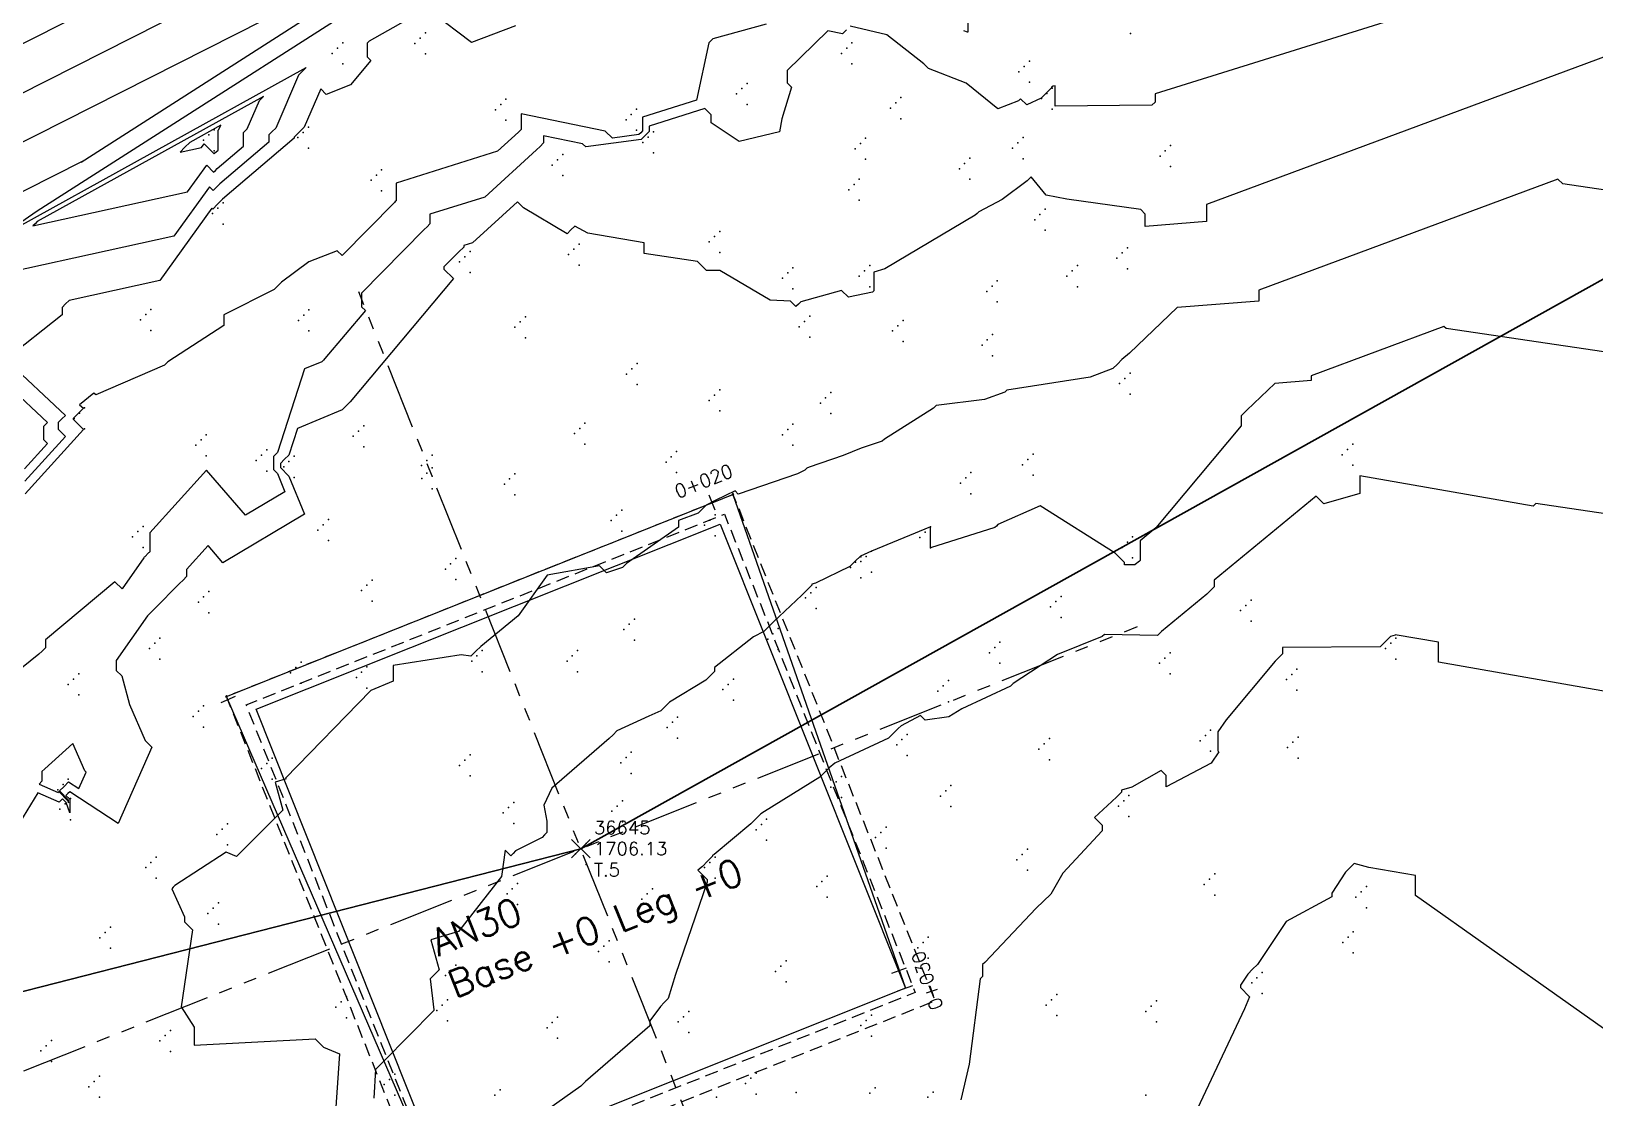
# Model space of a CAD drawing. Header units: metres. Extents: x 419582 to 423558, y 4805372 to 4807539.
# Drawn here: x 420619.65 to 420649.33, y 4805766.24 to 4805786.49 of the extents above; entities that cross this region are included whole.
import ezdxf

# ---------------------------------------------------------------- set-up
doc = ezdxf.new("R2010")
doc.units = ezdxf.units.M
doc.linetypes.add('HIDDEN', pattern=[0.375, 0.25, -0.125])
doc.linetypes.add('PHANTOM', pattern=[2.5, 1.25, -0.25, 0.25, -0.25, 0.25, -0.25])
for name, color, linetype in [('_pieds', 253, 'HIDDEN'), ('C-ROAD-CNTR-N', 92, 'Continuous'), ('C-ROAD-STAN', 11, 'Continuous'), ('C-ROAD-STAN-MAJR', 11, 'Continuous'), ('C-ROAD-STAN-MINR', 11, 'Continuous'), ('C-TINN', 4, 'Continuous'), ('C-TOPO-MAJR', 9, 'Continuous'), ('C-TOPO-MINR', 8, 'Continuous'), ('LS', 7, 'Continuous'), ('V-NODE', 1, 'Continuous'), ('V-NODE-TEXT', 11, 'Continuous')]:
    doc.layers.add(name, color=color, linetype=linetype)
doc.styles.get("Standard").update_dxf_attribs({"font": 'simplex.shx'})

# ---------------------------------------------------------------- blocks, each defined once
blk = doc.blocks.new('AN30 +0 +0')
at = {"linetype": 'PHANTOM', "flags": 128}
for points in [[(0, -11.38231219537556), (0, 11.38231219444424)], [(-11.38231219508452, 0), (11.38231219508452, 0)]]:
    blk.add_lwpolyline(points, dxfattribs=at)
at = {"flags": 128}
blk.add_lwpolyline([(-4.74419642862631, -4.744196427986026), (-4.74419642862631, 4.744196428917348), (4.744196428568102, 4.744196428917348), (4.744196428568102, -4.744196427986026)], close=True, dxfattribs=at)
at = {"layer": 'LS', "insert": (-3.273187459330074, -0.3826382020488381), "char_height": 0.5157699281218149, "width": 9.13591657892082, "attachment_point": 1}
blk.add_mtext('AN30\\PBase +0 Leg +0', dxfattribs=at)
blk = doc.blocks.new('*U67')
at = {"color": 0, "linetype": 'ByBlock', "lineweight": -2, "transparency": 16777216}
for p, q in [((-0.7071067811865476, -0.7071067811865476), (0.7071067811865476, 0.7071067811865476)), ((-0.7071067811865476, 0.7071067811865476), (0.7071067811865476, -0.7071067811865476))]:
    blk.add_line(p, q, dxfattribs=at)
blk = doc.blocks.new('AeccTickTriangle')
at = {"color": 0, "linetype": 'ByBlock', "lineweight": -2}
blk.add_lwpolyline([(3.05311331771918e-16, 0.6666666666666667), (-0.5773502691896256, -0.333333333333333), (0.5773502691896257, -0.3333333333333335)], close=True, dxfattribs=at)
at = {"color": 0, "linetype": 'ByBlock', "lineweight": -2, "const_width": 0.0625}
blk.add_lwpolyline([(-0.03125, 0, 1), (0.03125, 0, 1)], format="xyb", close=True, dxfattribs=at)
blk = doc.blocks.new('AeccTickLine')
blk.add_line((0, -0.5), (0, 0.5))

msp = doc.modelspace()

# ---------------------------------------------------------------- linework, layer by layer
at = {"color": 31, "lineweight": 30, "true_color": 0xffbd7a, "elevation": 1718.013}
msp.add_lwpolyline([(423449.834, 4807399.592), (423130.593, 4807500.114), (421950.92, 4806612.998), (421795.045, 4806430.988), (421305.015, 4806147.038), (421305.015, 4806147.038), (420630.083, 4805770.97), (419765.157, 4805549.54), (419617.356, 4805580.088)], dxfattribs=at)
at = {"layer": '_pieds', "elevation": 1706.13, "flags": 128}
for points in [[(420627.1889878132, 4805764.243224112), (420623.3532241108, 4805773.861012185), (420632.9710121863, 4805777.696775888), (420636.8067758888, 4805768.078987814)], [(420627.3501951267, 4805764.618319545), (420623.7283195443, 4805773.699804872), (420632.8098048729, 4805777.321680455), (420636.4316804553, 4805768.240195127)]]:
    msp.add_lwpolyline(points, close=True, dxfattribs=at)
at = {"layer": 'C-ROAD-CNTR-N', "color": 92, "linetype": 'Continuous', "lineweight": -3, "flags": 128}
msp.add_lwpolyline([(420627.3501951267, 4805764.618319545), (420623.3532241108, 4805773.861012185), (420632.9710121863, 4805777.696775888), (420636.2441327386, 4805768.320798784)], dxfattribs=at)
at = {"layer": 'C-TINN', "color": 4, "linetype": 'Continuous', "lineweight": -3}
for p in [(420627.13, 4805786.46, 1701.27), (420640.52, 4805786.45, 1702.51), (420625.46, 4805786.17, 1700.86), (420625.56, 4805786.27, 1700.86), (420626.93, 4805786.26, 1701.27), (420627.03, 4805786.36, 1701.27), (420635.13, 4805786.17, 1703.53), (420635.23, 4805786.27, 1703.53), (420625.36, 4805786.07, 1700.86), (420625.56, 4805785.87, 1700.86), (420627.13, 4805786.06, 1701.27), (420635.03, 4805786.07, 1703.53), (420635.23, 4805785.87, 1703.53), (420638.5, 4805785.82, 1702.37), (420638.6, 4805785.92, 1702.37), (420633.24, 4805785.5, 1702.61), (420638.4, 4805785.72, 1702.37), (420638.6, 4805785.52, 1702.37), (420628.66, 4805785.2, 1701.32), (420633.04, 4805785.3, 1702.61), (420633.14, 4805785.4, 1702.61), (420636.16, 4805785.23, 1703.78), (420638.83, 4805785.21, 1703.02), (420638.93, 4805785.31, 1703.02), (420639.03, 4805785.41, 1703.02), (420628.46, 4805785, 1701.32), (420628.56, 4805785.1, 1701.32), (420631.04, 4805784.91, 1701.09), (420631.14, 4805785.01, 1701.09), (420633.24, 4805785.1, 1702.61), (420635.96, 4805785.03, 1703.78), (420636.06, 4805785.13, 1703.78), (420639.03, 4805785.01, 1703.02), (420623.12, 4805784.62, 1697.84), (420624.91, 4805784.67, 1701.15), (420628.66, 4805784.8, 1701.32), (420630.94, 4805784.81, 1701.09), (420631.14, 4805784.61, 1701.09), (420636.16, 4805784.83, 1703.78), (420622.92, 4805784.42, 1697.84), (420623.02, 4805784.52, 1697.84), (420624.71, 4805784.47, 1701.15), (420624.81, 4805784.57, 1701.15), (420631.26, 4805784.38, 1703.63), (420631.36, 4805784.48, 1703.63), (420631.46, 4805784.58, 1703.63), (420635.39, 4805784.36, 1703.82), (420635.49, 4805784.46, 1703.82), (420638.38, 4805784.37, 1703.91), (420638.48, 4805784.47, 1703.91), (420641.28, 4805784.32, 1703.31), (420623.12, 4805784.22, 1697.84), (420624.91, 4805784.27, 1701.15), (420629.64, 4805784.05, 1703.86), (420629.74, 4805784.15, 1703.86), (420631.46, 4805784.18, 1703.63), (420635.29, 4805784.26, 1703.82), (420635.49, 4805784.06, 1703.82), (420637.47, 4805784.08, 1703.84), (420638.28, 4805784.27, 1703.91), (420638.48, 4805784.07, 1703.91), (420641.08, 4805784.12, 1703.31), (420641.18, 4805784.22, 1703.31), (420626.2, 4805783.76, 1701.57), (420626.3, 4805783.86, 1701.57), (420629.54, 4805783.95, 1703.86), (420629.74, 4805783.75, 1703.86), (420637.27, 4805783.88, 1703.84), (420637.37, 4805783.98, 1703.84), (420641.28, 4805783.92, 1703.31), (420626.1, 4805783.66, 1701.57), (420626.3, 4805783.46, 1701.57), (420635.17, 4805783.48, 1703.83), (420635.27, 4805783.58, 1703.83), (420635.37, 4805783.68, 1703.83), (420637.47, 4805783.68, 1703.84), (420623.19, 4805783.13, 1701.24), (420623.29, 4805783.23, 1701.24), (420635.37, 4805783.28, 1703.83), (420638.9, 4805783.11, 1704.16), (420623.09, 4805783.03, 1701.24), (420623.29, 4805782.83, 1701.24), (420638.7, 4805782.91, 1704.16), (420638.8, 4805783.01, 1704.16), (420632.62, 4805782.59, 1703.95), (420632.72, 4805782.69, 1703.95), (420638.9, 4805782.71, 1704.16), (420627.98, 4805782.31, 1704.19), (420629.85, 4805782.25, 1704.05), (420629.95, 4805782.35, 1704.05), (420630.05, 4805782.45, 1704.05), (420632.52, 4805782.49, 1703.95), (420632.72, 4805782.29, 1703.95), (420640.36, 4805782.28, 1704.49), (420640.46, 4805782.38, 1704.49), (420627.78, 4805782.11, 1704.19), (420627.88, 4805782.21, 1704.19), (420630.05, 4805782.05, 1704.05), (420634.11, 4805782, 1703.92), (420635.47, 4805781.94, 1703.95), (420635.57, 4805782.04, 1703.95), (420639.41, 4805781.94, 1704.35), (420639.51, 4805782.04, 1704.35), (420640.26, 4805782.18, 1704.49), (420640.46, 4805781.98, 1704.49), (420627.98, 4805781.91, 1704.19), (420633.91, 4805781.8, 1703.92), (420634.01, 4805781.9, 1703.92), (420635.37, 4805781.84, 1703.95), (420635.57, 4805781.64, 1703.95), (420637.89, 4805781.65, 1704.34), (420637.99, 4805781.75, 1704.34), (420639.31, 4805781.84, 1704.35), (420639.51, 4805781.64, 1704.35), (420634.11, 4805781.6, 1703.92), (420637.79, 4805781.55, 1704.34), (420637.99, 4805781.35, 1704.34), (420621.82, 4805781.11, 1701.65), (420621.92, 4805781.21, 1701.65), (420624.82, 4805781.1, 1702.36), (420624.92, 4805781.2, 1702.36), (420629.03, 4805781.07, 1704.32), (420634.43, 4805781.08, 1704.09), (420621.72, 4805781.01, 1701.65), (420621.92, 4805780.81, 1701.65), (420624.72, 4805781, 1702.36), (420624.92, 4805780.8, 1702.36), (420628.83, 4805780.87, 1704.32), (420628.93, 4805780.97, 1704.32), (420634.23, 4805780.88, 1704.09), (420634.33, 4805780.98, 1704.09), (420636, 4805780.8, 1704.36), (420636.1, 4805780.9, 1704.36), (420636.2, 4805781, 1704.36), (420629.03, 4805780.67, 1704.32), (420634.43, 4805780.68, 1704.09), (420636.2, 4805780.6, 1704.36), (420637.7, 4805780.53, 1704.6), (420637.8, 4805780.63, 1704.6), (420637.9, 4805780.73, 1704.6), (420631.15, 4805780.18, 1704.26), (420637.9, 4805780.33, 1704.6), (420630.95, 4805779.98, 1704.26), (420631.05, 4805780.08, 1704.26), (420640.41, 4805779.9, 1705.12), (420640.51, 4805780, 1705.12), (420631.15, 4805779.78, 1704.26), (420632.62, 4805779.58, 1704.33), (420632.72, 4805779.68, 1704.33), (420634.83, 4805779.63, 1704.56), (420640.31, 4805779.8, 1705.12), (420640.51, 4805779.6, 1705.12), (420620.66, 4805779.34, 1702.07), (420632.52, 4805779.48, 1704.33), (420632.72, 4805779.28, 1704.33), (420634.63, 4805779.43, 1704.56), (420634.73, 4805779.53, 1704.56), (420620.46, 4805779.14, 1702.07), (420620.56, 4805779.24, 1702.07), (420625.96, 4805779, 1704.55), (420630.16, 4805779.05, 1704.34), (420634.11, 4805779.03, 1704.74), (420634.83, 4805779.23, 1704.56), (420620.66, 4805778.94, 1702.07), (420622.87, 4805778.73, 1702.81), (420622.97, 4805778.83, 1702.81), (420625.76, 4805778.8, 1704.55), (420625.86, 4805778.9, 1704.55), (420629.96, 4805778.85, 1704.34), (420630.06, 4805778.95, 1704.34), (420633.91, 4805778.83, 1704.74), (420634.01, 4805778.93, 1704.74), (420622.77, 4805778.63, 1702.81), (420622.97, 4805778.43, 1702.81), (420624.02, 4805778.44, 1702.07), (420624.12, 4805778.54, 1702.07), (420624.64, 4805778.42, 1704.47), (420625.96, 4805778.6, 1704.55), (420627.259, 4805778.443, 1704.653), (420630.16, 4805778.65, 1704.34), (420631.8, 4805778.41, 1704.63), (420631.9, 4805778.51, 1704.63), (420634.11, 4805778.63, 1704.74), (420638.57, 4805778.36, 1705.74), (420638.67, 4805778.46, 1705.74), (420644.54, 4805778.45, 1706.8), (420644.64, 4805778.55, 1706.8), (420644.74, 4805778.65, 1706.8), (420623.92, 4805778.34, 1702.07), (420624.12, 4805778.14, 1702.07), (420624.44, 4805778.22, 1704.47), (420624.54, 4805778.32, 1704.47), (420627.059, 4805778.243, 1704.653), (420627.159, 4805778.343, 1704.653), (420627.16, 4805778.1, 1704.55), (420627.26, 4805778.2, 1704.55), (420628.83, 4805778.09, 1704.52), (420631.7, 4805778.31, 1704.63), (420631.9, 4805778.11, 1704.63), (420637.49, 4805778.11, 1705.67), (420638.47, 4805778.26, 1705.74), (420644.74, 4805778.25, 1706.8), (420624.64, 4805778.02, 1704.47), (420627.06, 4805778, 1704.55), (420627.259, 4805778.043, 1704.653), (420627.26, 4805777.8, 1704.55), (420628.63, 4805777.89, 1704.52), (420628.73, 4805777.99, 1704.52), (420637.29, 4805777.91, 1705.67), (420637.39, 4805778.01, 1705.67), (420638.67, 4805778.06, 1705.74), (420628.83, 4805777.69, 1704.52), (420637.49, 4805777.71, 1705.67), (420625.29, 4805777.22, 1704.7), (420630.66, 4805777.2, 1704.76), (420630.76, 4805777.3, 1704.76), (420630.86, 4805777.4, 1704.76), (420632.53, 4805777.21, 1705.11), (420632.63, 4805777.31, 1705.11), (420621.57, 4805776.89, 1702.82), (420621.67, 4805776.99, 1702.82), (420621.77, 4805777.09, 1702.82), (420625.09, 4805777.02, 1704.7), (420625.19, 4805777.12, 1704.7), (420630.86, 4805777, 1704.76), (420632.43, 4805777.11, 1705.11), (420632.63, 4805776.91, 1705.11), (420636.52, 4805776.88, 1706), (420636.62, 4805776.98, 1706), (420636.72, 4805777.08, 1706), (420640.56, 4805776.89, 1705.9), (420621.77, 4805776.69, 1702.82), (420625.29, 4805776.82, 1704.7), (420635.6, 4805776.62, 1706), (420636.72, 4805776.68, 1706), (420640.36, 4805776.69, 1705.9), (420640.46, 4805776.79, 1705.9), (420627.51, 4805776.28, 1704.53), (420627.61, 4805776.38, 1704.53), (420627.71, 4805776.48, 1704.53), (420635.2, 4805776.31, 1706.01), (420635.3, 4805776.41, 1706.01), (420635.4, 4805776.51, 1706.01), (420635.4, 4805776.42, 1706), (420635.5, 4805776.52, 1706), (420640.56, 4805776.49, 1705.9), (420626.12, 4805776.07, 1704.75), (420627.71, 4805776.08, 1704.53), (420635.4, 4805776.11, 1706.01), (420635.6, 4805776.22, 1706), (420622.92, 4805775.75, 1704.61), (420623.02, 4805775.85, 1704.61), (420625.92, 4805775.87, 1704.75), (420626.02, 4805775.97, 1704.75), (420634.35, 4805775.73, 1706.04), (420634.45, 4805775.83, 1706.04), (420634.55, 4805775.93, 1706.04), (420639.2, 4805775.76, 1706.77), (420642.81, 4805775.69, 1707.5), (420622.82, 4805775.65, 1704.61), (420623.02, 4805775.45, 1704.61), (420626.12, 4805775.67, 1704.75), (420634.55, 4805775.53, 1706.04), (420639, 4805775.56, 1706.77), (420639.1, 4805775.66, 1706.77), (420642.61, 4805775.49, 1707.5), (420642.71, 4805775.59, 1707.5), (420630.9, 4805775.13, 1705.41), (420631, 4805775.23, 1705.41), (420631.1, 4805775.33, 1705.41), (420633.83, 4805775.15, 1706.07), (420639.2, 4805775.36, 1706.77), (420642.81, 4805775.29, 1707.5), (420621.99, 4805774.87, 1704.56), (420622.09, 4805774.97, 1704.56), (420631.1, 4805774.93, 1705.41), (420633.63, 4805774.95, 1706.07), (420633.73, 4805775.05, 1706.07), (420638.04, 4805774.89, 1706.81), (420645.46, 4805774.87, 1708.02), (420645.56, 4805774.97, 1708.02), (420621.89, 4805774.77, 1704.56), (420622.09, 4805774.57, 1704.56), (420624.77, 4805774.51, 1704.96), (420628.01, 4805774.53, 1705.03), (420628.11, 4805774.63, 1705.03), (420628.21, 4805774.73, 1705.03), (420629.82, 4805774.53, 1705.45), (420629.92, 4805774.63, 1705.45), (420630.02, 4805774.73, 1705.45), (420633.83, 4805774.75, 1706.07), (420637.84, 4805774.69, 1706.81), (420637.94, 4805774.79, 1706.81), (420641.17, 4805774.59, 1707.32), (420641.27, 4805774.69, 1707.32), (420645.36, 4805774.77, 1708.02), (420645.56, 4805774.57, 1708.02), (420620.55, 4805774.29, 1703.37), (420624.57, 4805774.31, 1704.96), (420624.67, 4805774.41, 1704.96), (420625.82, 4805774.22, 1704.99), (420625.92, 4805774.32, 1704.99), (420626.02, 4805774.42, 1704.99), (420628.21, 4805774.33, 1705.03), (420630.02, 4805774.33, 1705.45), (420638.04, 4805774.49, 1706.81), (420641.07, 4805774.49, 1707.32), (420641.27, 4805774.29, 1707.32), (420643.58, 4805774.28, 1708.23), (420643.68, 4805774.38, 1708.23), (420620.35, 4805774.09, 1703.37), (420620.45, 4805774.19, 1703.37), (420624.77, 4805774.11, 1704.96), (420626.02, 4805774.02, 1704.99), (420632.78, 4805773.99, 1706.14), (420632.88, 4805774.09, 1706.14), (420632.98, 4805774.19, 1706.14), (420636.86, 4805773.96, 1706.91), (420636.96, 4805774.06, 1706.91), (420637.06, 4805774.16, 1706.91), (420643.48, 4805774.18, 1708.23), (420643.68, 4805773.98, 1708.23), (420620.55, 4805773.89, 1703.37), (420622.92, 4805773.68, 1704.79), (420632.98, 4805773.79, 1706.14), (420637.06, 4805773.76, 1706.91), (420622.72, 4805773.48, 1704.79), (420622.82, 4805773.58, 1704.79), (420631.82, 4805773.37, 1706.14), (420631.92, 4805773.47, 1706.14), (420622.92, 4805773.28, 1704.79), (420631.72, 4805773.27, 1706.14), (420631.92, 4805773.07, 1706.14), (420636.18, 4805773.04, 1707.07), (420636.28, 4805773.14, 1707.07), (420638.98, 4805773.06, 1707.52), (420641.84, 4805773.02, 1707.94), (420641.94, 4805773.12, 1707.94), (420642.04, 4805773.22, 1707.94), (420643.7, 4805773.09, 1708.59), (420627.98, 4805772.75, 1705.26), (420631.04, 4805772.8, 1706.2), (420636.08, 4805772.94, 1707.07), (420636.28, 4805772.74, 1707.07), (420638.78, 4805772.86, 1707.52), (420638.88, 4805772.96, 1707.52), (420642.04, 4805772.82, 1707.94), (420643.5, 4805772.89, 1708.59), (420643.6, 4805772.99, 1708.59), (420624.02, 4805772.49, 1704.98), (420624.12, 4805772.59, 1704.98), (420624.22, 4805772.69, 1704.98), (420627.78, 4805772.55, 1705.26), (420627.88, 4805772.65, 1705.26), (420630.84, 4805772.6, 1706.2), (420630.94, 4805772.7, 1706.2), (420638.98, 4805772.66, 1707.52), (420643.7, 4805772.69, 1708.59), (420620.25, 4805772.19, 1702.73), (420620.35, 4805772.29, 1702.73), (420624.22, 4805772.29, 1704.98), (420627.98, 4805772.35, 1705.26), (420631.04, 4805772.4, 1706.2), (420634.83, 4805772.14, 1707.11), (420634.93, 4805772.24, 1707.11), (420635.03, 4805772.34, 1707.11), (420637.11, 4805772.17, 1707.41), (420620.15, 4805772.09, 1702.73), (420620.35, 4805771.89, 1702.73), (420620.39, 4805771.92, 1704.69), (420628.81, 4805771.85, 1705.89), (420630.87, 4805771.88, 1706.25), (420635.03, 4805771.94, 1707.11), (420636.91, 4805771.97, 1707.41), (420637.01, 4805772.07, 1707.41), (420640.39, 4805771.88, 1708.05), (420640.49, 4805771.98, 1708.05), (420620.19, 4805771.72, 1704.69), (420620.29, 4805771.82, 1704.69), (420628.61, 4805771.65, 1705.89), (420628.71, 4805771.75, 1705.89), (420630.67, 4805771.68, 1706.25), (420630.77, 4805771.78, 1706.25), (420633.61, 4805771.53, 1707.06), (420637.11, 4805771.77, 1707.41), (420640.29, 4805771.78, 1708.05), (420640.49, 4805771.58, 1708.05), (420620.39, 4805771.52, 1704.69), (420623.17, 4805771.24, 1704.99), (420623.27, 4805771.34, 1704.99), (420623.37, 4805771.44, 1704.99), (420628.81, 4805771.45, 1705.89), (420630.87, 4805771.48, 1706.25), (420633.41, 4805771.33, 1707.06), (420633.51, 4805771.43, 1707.06), (420635.78, 4805771.28, 1707.44), (420635.88, 4805771.38, 1707.44), (420623.37, 4805771.04, 1704.99), (420630.08, 4805770.97, 1706.13), (420630.18, 4805771.07, 1706.13), (420633.61, 4805771.13, 1707.06), (420635.68, 4805771.18, 1707.44), (420635.88, 4805770.98, 1707.44), (420638.56, 4805770.96, 1707.86), (420621.92, 4805770.71, 1704.97), (420622.02, 4805770.81, 1704.97), (420629.98, 4805770.87, 1706.13), (420630.18, 4805770.67, 1706.13), (420632.53, 4805770.71, 1707.02), (420632.63, 4805770.81, 1707.02), (420638.36, 4805770.76, 1707.86), (420638.46, 4805770.86, 1707.86), (420621.82, 4805770.61, 1704.97), (420622.02, 4805770.41, 1704.97), (420632.43, 4805770.61, 1707.02), (420632.63, 4805770.41, 1707.02), (420634.66, 4805770.35, 1707.56), (420634.76, 4805770.45, 1707.56), (420638.56, 4805770.56, 1707.86), (420642.02, 4805770.39, 1708.56), (420642.12, 4805770.49, 1708.56), (420628.68, 4805770.11, 1706.13), (420628.78, 4805770.21, 1706.13), (420628.88, 4805770.31, 1706.13), (420631.34, 4805770.11, 1706.86), (420631.44, 4805770.21, 1706.86), (420634.56, 4805770.25, 1707.56), (420634.76, 4805770.05, 1707.56), (420641.92, 4805770.29, 1708.56), (420642.12, 4805770.09, 1708.56), (420644.8, 4805770.05, 1709.09), (420644.9, 4805770.15, 1709.09), (420645, 4805770.25, 1709.09), (420623.1, 4805769.84, 1705.07), (420623.2, 4805769.94, 1705.07), (420628.88, 4805769.91, 1706.13), (420631.24, 4805770.01, 1706.86), (420631.44, 4805769.81, 1706.86), (420645, 4805769.85, 1709.09), (420621.15, 4805769.48, 1704.78), (420623, 4805769.74, 1705.07), (420623.2, 4805769.54, 1705.07), (420620.95, 4805769.28, 1704.78), (420621.05, 4805769.38, 1704.78), (420630.62, 4805769.22, 1706.77), (420636.58, 4805769.19, 1707.75), (420636.68, 4805769.29, 1707.75), (420644.55, 4805769.19, 1709.35), (420644.65, 4805769.29, 1709.35), (420644.75, 4805769.39, 1709.35), (420621.15, 4805769.08, 1704.78), (420630.42, 4805769.02, 1706.77), (420630.52, 4805769.12, 1706.77), (420636.48, 4805769.09, 1707.75), (420636.68, 4805768.89, 1707.75), (420644.75, 4805768.99, 1709.35), (420627.61, 4805768.66, 1706.16), (420627.71, 4805768.76, 1706.16), (420630.62, 4805768.82, 1706.77), (420633.78, 4805768.64, 1707.41), (420633.88, 4805768.74, 1707.41), (420633.98, 4805768.84, 1707.41), (420643.02, 4805768.62, 1709.05), (420627.51, 4805768.56, 1706.16), (420627.71, 4805768.36, 1706.16), (420633.98, 4805768.44, 1707.41), (420642.82, 4805768.42, 1709.05), (420642.92, 4805768.52, 1709.05), (420625.53, 4805768.06, 1705.12), (420625.63, 4805768.16, 1705.12), (420627.45, 4805768, 1706.03), (420627.55, 4805768.1, 1706.03), (420638.92, 4805768, 1708.32), (420639.02, 4805768.1, 1708.32), (420639.12, 4805768.2, 1708.32), (420640.91, 4805767.98, 1708.63), (420641.01, 4805768.08, 1708.63), (420643.02, 4805768.22, 1709.05), (420625.43, 4805767.96, 1705.12), (420625.63, 4805767.76, 1705.12), (420627.35, 4805767.9, 1706.03), (420627.55, 4805767.7, 1706.03), (420629.54, 4805767.67, 1706.74), (420629.64, 4805767.77, 1706.74), (420631.93, 4805767.68, 1707.08), (420632.03, 4805767.78, 1707.08), (420632.13, 4805767.88, 1707.08), (420635.5, 4805767.71, 1707.78), (420635.6, 4805767.81, 1707.78), (420639.12, 4805767.8, 1708.32), (420640.81, 4805767.88, 1708.63), (420641.01, 4805767.68, 1708.63), (420622.19, 4805767.42, 1704.98), (420622.29, 4805767.52, 1704.98), (420629.44, 4805767.57, 1706.74), (420632.13, 4805767.48, 1707.08), (420635.4, 4805767.61, 1707.78), (420635.6, 4805767.41, 1707.78), (420619.83, 4805767.13, 1704.53), (420619.93, 4805767.23, 1704.53), (420620.03, 4805767.33, 1704.53), (420622.09, 4805767.32, 1704.98), (420622.29, 4805767.12, 1704.98), (420629.64, 4805767.37, 1706.74), (420620.03, 4805766.93, 1704.53), (420620.84, 4805766.55, 1704.66), (420620.94, 4805766.65, 1704.66), (420626.35, 4805766.49, 1706.26), (420626.45, 4805766.59, 1706.26), (420626.55, 4805766.69, 1706.26), (420633.21, 4805766.51, 1707.8), (420633.31, 4805766.61, 1707.8), (420633.41, 4805766.71, 1707.8), (420620.74, 4805766.45, 1704.66), (420620.94, 4805766.25, 1704.66), (420626.55, 4805766.29, 1706.26), (420628.45, 4805766.29, 1706.87), (420628.55, 4805766.39, 1706.87), (420632.66, 4805766.25, 1707.34), (420633.41, 4805766.31, 1707.8), (420634.17, 4805766.34, 1707.59), (420635.57, 4805766.33, 1707.7), (420635.67, 4805766.43, 1707.7), (420636.67, 4805766.25, 1707.85), (420636.77, 4805766.35, 1707.85), (420640.81, 4805766.29, 1708.72)]:
    msp.add_point(p, dxfattribs=at)
at = {"layer": 'C-TOPO-MAJR', "color": 9, "linetype": 'Continuous', "lineweight": -3, "flags": 128}
for points, elevation in [([(420628.2976620825, 4805788.536777996), (420619.7592307692, 4805783.072307693), (420619.0577570093, 4805782.588878505), (420624.8651655629, 4805785.80013245), (420624.7936423841, 4805785.728609271), (420624.7221192053, 4805785.657086093), (420624.2880966767, 4805784.652628399), (420624.2228398792, 4805784.587371602), (420624.1575830816, 4805784.522114803), (420624.1575830816, 4805784.383141994), (420623.228, 4805783.591058823), (420623.1644705882, 4805783.527529412), (420623.1009411765, 4805783.464), (420623.028, 4805783.536941176), (420622.3530708661, 4805782.600157481), (420617.9724193548, 4805781.635806452)], 1700), ([(420656.363553719, 4805782.461632231), (420648.7253904282, 4805783.592065492), (420648.6347103274, 4805783.682745592), (420642.9554727794, 4805781.574355301), (420642.9554727794, 4805781.368051576), (420641.404935065, 4805781.244805195), (420640.5004761905, 4805780.377142857), (420640.3541558442, 4805780.255584416), (420640.2697402597, 4805780.171168831), (420640.1853246753, 4805780.086753246), (420639.7538461538, 4805779.922307692), (420638.1701754386, 4805779.673859649), (420638.1350877193, 4805779.63877193), (420637.7467289719, 4805779.500093458), (420636.8302290076, 4805779.38351145), (420636.7813740458, 4805779.334656488), (420635.8447747748, 4805778.746396396), (420635.8051351351, 4805778.706756757), (420635.4075, 4805778.573055556), (420635.0652777778, 4805778.4325), (420634.4174603174, 4805778.215238095), (420634.3740944882, 4805778.195984252), (420634.3536220472, 4805778.175511811), (420634.3331496063, 4805778.15503937), (420634.198, 4805778.09), (420633.07, 4805777.702432432), (420633.0105405406, 4805777.761891891), (420632.6426923077, 4805777.587820512), (420632.4627083333, 4805777.493333333), (420632.3856250001, 4805777.41625), (420632.3085416667, 4805777.339166667), (420631.9365714286, 4805777.201142858), (420631.9365714286, 4805777.075428572), (420630.9486153846, 4805776.383384615), (420630.9116923077, 4805776.346461538), (420630.8747692308, 4805776.309538461), (420630.5678260869, 4805776.210434782), (420630.4373913044, 4805776.340869565), (420629.4441935484, 4805776.162258065), (420628.8901086957, 4805775.390326087), (420628.18, 4805774.811000001), (420628.086, 4805774.717), (420627.992, 4805774.623000001), (420627.8075, 4805774.652142857), (420626.5175, 4805774.4475), (420626.5175, 4805774.1475), (420626.0925925926, 4805773.972962962), (420626.0888888889, 4805773.969259259), (420626.0851851852, 4805773.965555555), (420624.4742857143, 4805772.308571429), (420624.4885714285, 4805772.294285715), (420624.2791525424, 4805772.230169492), (420624.4214285714, 4805771.7), (420623.5438461538, 4805770.818461538), (420623.34875, 4805770.9025), (420622.374, 4805770.269), (420622.344, 4805770.239), (420622.314, 4805770.209), (420622.5534482759, 4805769.677241379), (420622.5534482759, 4805769.580689656), (420622.7051724138, 4805769.428965517), (420622.4922222222, 4805767.968888888), (420622.7385714286, 4805767.582857142), (420622.7385714286, 4805767.24), (420625.036, 4805767.36), (420625.196, 4805767.2), (420625.4982352941, 4805767.075294117), (420625.3725454545, 4805765.237636363)], 1705), ([(420617.7638157894, 4805781.110394737), (420619.9557100591, 4805779.064408284), (420619.9169526628, 4805779.025650888), (420619.8781952663, 4805778.986893491), (420619.8781952663, 4805778.741923077), (420619.9557100591, 4805778.664408284), (420619.5175287356, 4805778.181321839)], 1700)]:
    msp.add_lwpolyline(points, dxfattribs=dict(at, elevation=elevation))
at = {"layer": 'C-TOPO-MINR', "color": 8, "linetype": 'Continuous', "lineweight": -3, "flags": 128}
for points, elevation in [([(420652.6482352941, 4805800.080352941), (420645.408015873, 4805798.88952381), (420642.1818595041, 4805797.962933885), (420641.420518732, 4805797.759409223), (420641.2717298188, 4805797.764514004), (420641.1040525328, 4805797.733752346), (420634.3838941399, 4805793.379716446), (420634.3342465754, 4805793.376477495), (420634.2497093023, 4805793.372151162), (420634.1688554217, 4805793.388915663), (420634.0313426854, 4805793.368456914), (420633.8469739479, 4805793.552825651), (420633.6047082495, 4805793.510583501), (420633.484302554, 4805793.432652259), (420632.4486602871, 4805792.769856459), (420632.5393301435, 4805792.860526316), (420603.9918369453, 4805778.424107327)], 1696), ([(420652.9996333333, 4805799.39865), (420643.8140909091, 4805796.760454546), (420641.2821902017, 4805796.083616715), (420640.7873805601, 4805796.100593081), (420640.2297560975, 4805795.998292684), (420634.8810586011, 4805792.532835538), (420634.704109589, 4805792.521291585), (420634.4028100775, 4805792.505872093), (420634.1146385542, 4805792.56562249), (420633.6245290581, 4805792.49270541), (420633.480240481, 4805792.636993988), (420632.6167806841, 4805792.486438632), (420632.1876424361, 4805792.208683694), (420628.496507177, 4805789.846411483), (420628.5632535885, 4805789.913157894), (420607.5480804953, 4805779.285820434), (420607.476873065, 4805779.214613003), (420607.4056656347, 4805779.143405573), (420603.5115769944, 4805776.886011132)], 1697), ([(420653.0563, 4805797.74365), (420645.446322314, 4805795.557975207), (420641.1438616714, 4805794.407824208), (420640.3030313015, 4805794.436672159), (420639.3554596623, 4805794.262833021), (420635.3782230624, 4805791.685954631), (420635.0739726027, 4805791.666105676), (420634.5559108527, 4805791.639593023), (420634.0604216867, 4805791.742329317), (420633.2177154308, 4805791.616953908), (420633.113507014, 4805791.721162325), (420631.6288531187, 4805791.462293763), (420630.8909823183, 4805790.984715127), (420624.544354067, 4805786.922966507), (420624.5871770335, 4805786.965789474), (420611.1043240454, 4805780.14753354), (420611.0227966976, 4805780.066006192), (420610.9412693499, 4805779.984478844), (420606.4828200371, 4805777.399925788), (420601.8710829103, 4805773.319949239)], 1698), ([(420653.1129666666, 4805796.088649999), (420647.078553719, 4805794.355495868), (420641.0055331412, 4805792.7320317), (420639.8186820428, 4805792.772751235), (420638.481163227, 4805792.527373359), (420635.8753875236, 4805790.839073724), (420635.4438356165, 4805790.810919765), (420634.7090116279, 4805790.773313954), (420634.0062048192, 4805790.919036144), (420632.8109018036, 4805790.741202405), (420632.7467735471, 4805790.805330661), (420630.6409255533, 4805790.438148893), (420629.5943222004, 4805789.760746562), (420620.5922009569, 4805783.999521531), (420620.6111004784, 4805784.018421053), (420614.6605675954, 4805781.009246646), (420614.5687203303, 4805780.91739938), (420614.4768730651, 4805780.825552116), (420609.4540630798, 4805777.913840445), (420604.2585617597, 4805773.317411168), (420605.1847263682, 4805766.246567165), (420605.1847263682, 4805766.20079602), (420603.7089626556, 4805756.764896265)], 1699), ([(420649.0622916667, 4805787.826875), (420640.9855, 4805785.300375), (420640.9855, 4805785.145375), (420640.92425, 4805785.084125), (420639.0884313726, 4805785.066470588), (420639.0884313726, 4805785.450784313), (420639.0520289855, 4805785.444202899), (420639.0167692308, 4805785.425692308), (420639.0167692308, 4805785.413384615), (420638.9198461538, 4805785.316461538), (420638.8229230769, 4805785.219538461), (420638.5509090909, 4805785.090454545), (420638.4327272727, 4805785.208636363), (420638.3918181818, 4805785.167727273), (420638.0014285714, 4805785.017142857), (420637.3991489362, 4805785.50106383), (420636.6843333333, 4805785.784666667), (420636.5976666667, 4805785.871333334), (420635.8933548387, 4805786.420451612), (420635.197715736, 4805786.587461929)], 1703), ([(420627.1057894737, 4805786.890526316), (420626.0619512195, 4805786.300731707), (420626.027804878, 4805786.266585366), (420626.027804878, 4805786.003170731), (420626.0960975609, 4805785.934878048), (420625.705915493, 4805785.473661972), (420625.2462068966, 4805785.290689656), (420625.1427586207, 4805785.394137931), (420624.8288821752, 4805784.667734139), (420624.7334138973, 4805784.572265862), (420624.6379456194, 4805784.476797583), (420624.6379456194, 4805784.458670694), (420623.278, 4805783.299882353), (420623.1850588236, 4805783.206941176), (420623.0921176471, 4805783.114), (420623.078, 4805783.128117647), (420622.0906036745, 4805781.757637795), (420620.3648924731, 4805781.377741936), (420620.2998387096, 4805781.312688173), (420620.2347849462, 4805781.247634409), (420620.2347849462, 4805781.107849462), (420619.1629385964, 4805780.255131579), (420620.2959467456, 4805779.197544378), (420620.2276035503, 4805779.129201183), (420620.1592603551, 4805779.060857988), (420620.1592603551, 4805778.934230769), (420620.2959467456, 4805778.797544379), (420619.5232758621, 4805777.945689655)], 1701), ([(420628.8416216216, 4805786.592432433), (420628.004516129, 4805786.273548387), (420627.2531578948, 4805786.848421053)], 1701), ([(420637.4330769231, 4805786.85923077), (420637.4330769231, 4805786.47974359), (420637.427948718, 4805786.474615385), (420637.4228205128, 4805786.469487179), (420637.3565555555, 4805786.495777777)], 1702), ([(420635.1246192894, 4805786.514365482), (420635.0515228427, 4805786.441269035), (420634.7747247707, 4805786.495458716), (420633.9988043478, 4805785.741630435), (420633.9988043478, 4805785.511195652), (420634.0835869565, 4805785.426413043), (420633.9007438016, 4805784.829256198), (420633.8569672131, 4805784.582131147), (420633.0886567164, 4805784.39858209), (420632.5594117647, 4805784.748235294), (420632.5594117647, 4805784.90117647), (420632.4358823529, 4805785.024705882), (420631.3806299213, 4805784.686653543), (420631.3806299213, 4805784.587440945), (420631.3054330709, 4805784.512244095), (420631.2302362205, 4805784.437047244), (420630.1746570397, 4805784.292815885), (420630.1125631769, 4805784.354909748), (420629.3743307086, 4805784.505511811), (420629.3743307086, 4805784.370078741), (420629.3081889764, 4805784.303937008), (420629.2420472441, 4805784.237795276), (420628.2619512195, 4805783.342439024), (420627.2169465648, 4805783.014007634), (420627.2169465648, 4805782.832328244), (420627.1623664122, 4805782.777748091), (420627.1077862596, 4805782.723167939), (420625.9202185792, 4805781.518251366), (420625.9202185792, 4805781.258142076), (420625.9901639344, 4805781.188196721), (420625.2239269406, 4805780.273972603), (420625.1947031964, 4805780.244748859), (420625.1654794521, 4805780.215525114), (420624.83507109, 4805780.078104265), (420624.3215, 4805778.4935), (420624.28275, 4805778.45475), (420624.244, 4805778.416), (420624.244, 4805778.171), (420624.3215, 4805778.093499999), (420624.4630038023, 4805777.743954373), (420623.7172440945, 4805777.301535433), (420622.9752777778, 4805778.157666666), (420621.895698324, 4805776.965307263), (420621.895698324, 4805776.605530727), (420621.8856424581, 4805776.595474861), (420621.8755865922, 4805776.585418995), (420621.8031034483, 4805776.512068965), (420621.7927586207, 4805776.501724138), (420621.7824137931, 4805776.49137931), (420621.3707272728, 4805775.904545455), (420621.2361818182, 4805776.039090909), (420619.9157142857, 4805774.935612245), (420619.9157142857, 4805774.784591837), (420619.8534693877, 4805774.722346939), (420619.7912244898, 4805774.660102041), (420619.13, 4805774.13)], 1703), ([(420650.7984382872, 4805786.478715366), (420641.9640687679, 4805783.198997135), (420641.9640687679, 4805782.878080229), (420640.8005084746, 4805782.785593221), (420640.8005084746, 4805783.019491525), (420640.7174576271, 4805783.102542372), (420639.3103529412, 4805783.300117647), (420638.918245614, 4805783.376666667), (420638.6312, 4805783.724400001), (420638.5952, 4805783.6884), (420638.5592, 4805783.6524), (420638.085, 4805783.295), (420637.6364, 4805783.0624), (420637.6044, 4805783.0304), (420637.5723999999, 4805782.9984), (420635.8546153846, 4805781.977179487), (420635.6468292683, 4805781.913170732), (420635.6468292683, 4805781.561951219), (420635.6346341464, 4805781.549756098), (420635.6224390244, 4805781.537560975), (420635.1628571429, 4805781.439999999), (420635.0342857143, 4805781.568571429), (420634.2605882353, 4805781.355294118), (420634.2135294118, 4805781.308235294), (420634.1664705882, 4805781.261176471), (420634.0605882353, 4805781.367058824), (420633.677804878, 4805781.386341463), (420632.72, 4805781.946578948), (420632.4667741935, 4805781.949677419), (420632.2990322581, 4805782.117419355), (420631.285, 4805782.27), (420631.285, 4805782.470000001), (420630.2178571429, 4805782.655952381), (420629.9684210526, 4805782.792105263), (420629.8947368421, 4805782.718421052), (420629.8210526315, 4805782.644736842), (420628.9933333333, 4805783.139090909), (420628.8781818182, 4805783.254242424), (420628.0250174216, 4805782.474843205), (420627.8581679389, 4805782.42240458), (420627.8581679389, 4805782.393396947), (420627.7654198473, 4805782.300648855), (420627.6726717558, 4805782.207900763), (420627.4830601093, 4805782.015519126), (420627.4830601093, 4805781.973989071), (420627.6622950819, 4805781.794754098), (420625.6988127854, 4805779.452054795), (420625.6239269406, 4805779.37716895), (420625.5490410959, 4805779.302283105), (420624.7023696682, 4805778.95014218), (420624.5381666667, 4805778.4435), (420624.45775, 4805778.363083334), (420624.3773333333, 4805778.282666666), (420624.3773333333, 4805778.204333333), (420624.5381666667, 4805778.0435), (420624.8318250951, 4805777.318098859), (420623.2841732284, 4805776.39996063), (420623.0030555556, 4805776.724333333), (420622.5940223464, 4805776.272569832), (420622.5940223464, 4805776.136256984), (420622.5281005587, 4805776.070335195), (420622.462178771, 4805776.004413408), (420621.9870114943, 4805775.523563218), (420621.9191954023, 4805775.455747127), (420621.8513793104, 4805775.387931034), (420621.2594117647, 4805774.544117647), (420621.2594117647, 4805774.355882352), (420621.3652941177, 4805774.25), (420621.5127464788, 4805773.708098591), (420621.8111165048, 4805773.023640777), (420621.9344174757, 4805772.900339806), (420621.2968303572, 4805771.450892857), (420620.3759183674, 4805772.050255102), (420620.3407142857, 4805772.01505102), (420620.3055102041, 4805771.979846939), (420620.3759183674, 4805771.909438775), (420620.3759183674, 4805771.650255102), (420620.3111224489, 4805771.844642857), (420620.2407142857, 4805771.915051021), (420620.1759183673, 4805771.850255102), (420619.7688970588, 4805772.029485294), (420619.4259016393, 4805771.462295082)], 1704), ([(420633.5982539682, 4805786.623174603), (420632.5868686868, 4805786.344141414), (420632.5484848485, 4805786.305757576), (420632.5101010101, 4805786.267373737), (420632.2775, 4805785.183618421), (420631.2546456693, 4805784.855944882), (420631.2546456693, 4805784.599251969), (420631.2188188976, 4805784.563425197), (420631.182992126, 4805784.527598426), (420630.6800722022, 4805784.458880867), (420630.5457761733, 4805784.593176895), (420628.9491338583, 4805784.918897638), (420628.9491338583, 4805784.625984251), (420628.9223622047, 4805784.599212598), (420628.8955905511, 4805784.572440945), (420628.4988850174, 4805784.210034843), (420626.5757251908, 4805783.605610687), (420626.5757251908, 4805783.271259542), (420626.5593129771, 4805783.254847328), (420626.5429007633, 4805783.238435115), (420625.5488607595, 4805782.229873418), (420625.457721519, 4805782.321012658), (420624.9170247934, 4805782.113388429), (420624.3960714285, 4805781.723928572), (420624.3282142857, 4805781.656071428), (420624.2603571428, 4805781.588214286), (420623.3002816901, 4805781.106478874), (420623.3002816901, 4805780.903661972), (420622.2368103448, 4805780.212586206), (420622.206637931, 4805780.182413793), (420622.1764655173, 4805780.152241379), (420620.87, 4805779.585), (420620.8366666666, 4805779.618333333), (420620.5620614035, 4805779.399868421), (420620.636183432, 4805779.330680473), (420620.5382544379, 4805779.232751479), (420620.4403254438, 4805779.134822485), (420620.4403254438, 4805779.126538461), (420620.636183432, 4805778.930680473), (420619.5290229885, 4805777.710057471)], 1702), ([(420657.669338843, 4805779.195103306), (420646.5112846348, 4805780.846473552), (420646.4709823678, 4805780.886775819), (420643.9468767908, 4805779.949713468), (420643.9468767908, 4805779.858022923), (420643.2577489177, 4805779.803246753), (420642.7257142857, 4805779.292857143), (420642.6733333333, 4805779.24047619), (420642.6209523809, 4805779.188095238), (420642.6209523809, 4805778.997619048), (420641.0022222222, 4805777.063333333), (420640.700625, 4805776.814999999), (420640.700625, 4805776.44), (420640.694375, 4805776.43375), (420640.688125, 4805776.4275), (420640.61, 4805776.363239436), (420640.6029577465, 4805776.356197183), (420640.4036781609, 4805776.360114942), (420640.4036781609, 4805776.406091955), (420640.2266666667, 4805776.583103448), (420638.8037864077, 4805777.479417475), (420638.003, 4805777.125), (420637.973, 4805777.095), (420637.943, 4805777.064999999), (420636.72, 4805776.68), (420636.72, 4805777.08), (420635.6, 4805776.62), (420635.3898425197, 4805776.526692913), (420635.2906299212, 4805776.427480315), (420635.1914173228, 4805776.328267716), (420634.5364615385, 4805776.013076923), (420634.4674193548, 4805775.989354839), (420634.4674193548, 4805775.972150537), (420634.3717204301, 4805775.876451613), (420634.2760215054, 4805775.780752689), (420633.7425, 4805775.278333333), (420633.6497916667, 4805775.185625), (420633.5570833333, 4805775.092916667), (420633.3616666667, 4805774.99030303), (420632.6194520548, 4805774.408630137), (420632.6194520548, 4805774.331917808), (420632.538630137, 4805774.25109589), (420632.4578082192, 4805774.170273973), (420631.762739726, 4805773.75), (420631.6819178082, 4805773.669178083), (420631.6010958904, 4805773.588356164), (420631.3750724638, 4805773.485072464), (420630.768, 4805773.208), (420630.6946666667, 4805773.134666666), (420630.6213333334, 4805773.061333333), (420629.5303225807, 4805772.116129032), (420629.3783333333, 4805771.798055556), (420629.4379166667, 4805771.4925), (420629.4379166667, 4805771.275833334), (420629.3920833333, 4805771.23), (420629.34625, 4805771.184166667), (420628.8420833334, 4805770.9275), (420628.79625, 4805770.881666667), (420628.7504166667, 4805770.835833333), (420628.6420833333, 4805770.944166667), (420628.5754022988, 4805770.444712644), (420627.758, 4805769.398222222), (420627.236779661, 4805769.238644067), (420627.39, 4805768.667692307), (420627.3053846154, 4805768.583076923), (420627.2207692308, 4805768.498461538), (420627.2932967033, 4805767.908571429), (420627.2932967033, 4805767.895384615), (420626.3401754386, 4805766.934035088), (420626.2629824561, 4805766.856842105), (420626.1857894736, 4805766.779649123), (420626.1483030303, 4805766.231575757)], 1706), ([(420658.9751239669, 4805775.92857438), (420648.2135632184, 4805777.521264368), (420648.1905747126, 4805777.498275862), (420648.1675862069, 4805777.475287356), (420644.8744262295, 4805778.046721311), (420644.8744262295, 4805777.712295081), (420644.1885714286, 4805777.518571429), (420644.0457142857, 4805777.661428572), (420642.106875, 4805776.065), (420642.106875, 4805775.94), (420642.038125, 4805775.87125), (420641.969375, 4805775.8025), (420641.11, 4805775.095633803), (420641.0325352112, 4805775.018169014), (420640.0238181818, 4805775.038), (420639.982, 4805774.996181819), (420639.1325333333, 4805774.654666667), (420638.2915492958, 4805774.107323944), (420638.2647887324, 4805774.08056338), (420638.238028169, 4805774.053802817), (420637.3137704918, 4805773.627213115), (420637.069, 4805773.4738), (420636.62125, 4805773.41125), (420636.53375, 4805773.498749999), (420636.1624271845, 4805773.302427184), (420636.1085, 4805773.2527), (420636.0155, 4805773.1597), (420635.9225, 4805773.0667), (420634.9030769231, 4805772.594903846), (420634.7975257732, 4805772.504432989), (420634.7088659794, 4805772.415773196), (420634.6202061856, 4805772.327113402), (420633.5689130435, 4805771.677391305), (420633.4997826087, 4805771.630434783), (420633.4063043479, 4805771.536956522), (420633.3128260869, 4805771.443478261), (420632.6138636364, 4805770.861363636), (420632.5912195122, 4805770.848780488), (420632.5842857143, 4805770.837792207), (420632.5842857143, 4805770.827402597), (420632.4868831169, 4805770.73), (420632.3894805195, 4805770.632597403), (420632.30625, 4805770.560000001), (420632.48125, 4805770.385), (420632.48125, 4805770.335), (420631.8790909091, 4805768.581818182), (420631.7403225806, 4805768.122580646), (420631.6661290323, 4805768.048387097), (420631.5919354839, 4805767.974193548), (420631.3911764706, 4805767.70117647), (420631.3911764706, 4805767.607058823), (420630.1685245901, 4805766.547377049), (420630.1259016393, 4805766.504754098), (420630.0832786885, 4805766.462131147), (420629.126875, 4805765.786875)], 1707), ([(420656.2454225352, 4805772.775422535), (420646.3651428571, 4805774.511142857), (420646.3651428571, 4805774.888285714), (420645.546557377, 4805775.030327869), (420645.546557377, 4805775.023770492), (420645.4542307692, 4805774.997692307), (420645.3580769231, 4805774.901538461), (420645.2619230769, 4805774.805384615), (420643.4058904109, 4805774.792739726), (420643.4058904109, 4805774.666712329), (420643.3373972603, 4805774.598219179), (420643.2689041096, 4805774.529726028), (420642.3379310344, 4805773.41862069), (420642.1747692308, 4805773.189538461), (420642.1747692308, 4805772.826461539), (420642.1932307692, 4805772.808), (420642.0477419355, 4805772.594516129), (420641.1945454545, 4805772.143636364), (420641.1945454545, 4805772.361818182), (420641.1036363636, 4805772.452727273), (420640.5434246575, 4805772.138219179), (420640.3475471698, 4805772.081886793), (420640.3475471698, 4805772.044150944), (420640.2569811321, 4805771.953584906), (420640.1664150943, 4805771.863018868), (420639.8347368421, 4805771.564210527), (420639.9821052632, 4805771.416842105), (420639.9821052632, 4805771.311578947), (420639.232, 4805770.506), (420639.0054545454, 4805770.109090908), (420638.7304347826, 4805769.84173913), (420637.7501754386, 4805768.811929825), (420637.7063157895, 4805768.768070175), (420637.7063157895, 4805768.543508772), (420637.6624561403, 4805768.499649122), (420637.4561702128, 4805766.876595745), (420637.296923077, 4805766.203846154)], 1708), ([(420650.28015, 4805767.00305), (420645.9285211267, 4805770.083873239), (420645.9285211267, 4805770.458521127), (420645.0471028037, 4805770.613364486), (420644.766, 4805770.6892), (420644.684, 4805770.6072), (420644.602, 4805770.5252), (420644.3449056604, 4805770.124716981), (420644.3449056604, 4805770.056792453), (420643.4734177215, 4805769.588734177), (420642.9281632653, 4805768.77), (420642.8383673469, 4805768.680204081), (420642.7485714286, 4805768.590408163), (420642.6045238095, 4805768.379523809), (420642.6045238095, 4805768.331904761), (420642.7807142857, 4805768.155714286), (420642.6851515152, 4805767.927575758), (420641.4155813953, 4805765.248139535)], 1709)]:
    msp.add_lwpolyline(points, dxfattribs=dict(at, elevation=elevation))
for points, elevation in [([(420623.712265861, 4805784.602477342), (420623.7473111782, 4805784.637522658), (420623.980397351, 4805785.176953643), (420624.0188079471, 4805785.215364238), (420624.057218543, 4805785.253774835), (420619.758974359, 4805782.877025642), (420619.7184615384, 4805782.836512821), (420619.6779487179, 4805782.796), (420622.6155380578, 4805783.442677165), (420622.978, 4805783.945764706), (420623.1097647059, 4805783.814), (420623.1438823529, 4805783.848117647), (420623.178, 4805783.882235294), (420623.6772205438, 4805784.307613293), (420623.6772205438, 4805784.567432025), (420623.712265861, 4805784.602477342)], 1699), ([(420623.2016918429, 4805784.617583082), (420623.2065256797, 4805784.622416918), (420623.2386754967, 4805784.696821192), (420623.2439735099, 4805784.702119205), (420623.2492715231, 4805784.707417219), (420622.6564102564, 4805784.379589744), (420622.5646153846, 4805784.287794871), (420622.4728205128, 4805784.196), (420622.8780052493, 4805784.28519685), (420622.928, 4805784.354588235), (420623.1185882353, 4805784.164), (420623.1232941176, 4805784.168705883), (420623.128, 4805784.173411764), (420623.1968580061, 4805784.232084592), (420623.1968580061, 4805784.612749245), (420623.2016918429, 4805784.617583082)], 1698), ([(420620.434375, 4805772.965), (420619.9045, 4805772.488), (420619.8495, 4805772.433), (420619.8495, 4805772.253), (420619.7945, 4805772.198), (420620.1555102041, 4805772.039030612), (420620.1692857143, 4805772.052806122), (420620.3417346939, 4805771.880357143), (420620.355510204, 4805771.839030612), (420620.355510204, 4805771.894132652), (420620.1830612245, 4805772.066581633), (420620.2692857143, 4805772.152806123), (420620.355510204, 4805772.239030613), (420620.5512946428, 4805772.111607143), (420620.6868446601, 4805772.419757281), (420620.6606310679, 4805772.445970874), (420620.434375, 4805772.965)], 1703)]:
    msp.add_lwpolyline(points, close=True, dxfattribs=dict(at, elevation=elevation))

# ---------------------------------------------------------------- block references
at = {"rotation": 21.7430891}
msp.add_blockref('AN30 +0 +0', (420630.08, 4805770.97, 1706.13), dxfattribs=at)
at = {"layer": 'C-ROAD-STAN', "color": 11, "linetype": 'Continuous', "lineweight": -3, "xscale": 0.02999999999999999, "yscale": 0.02999999999999999, "zscale": 0.02999999999999999}
for p in [(420632.9710121863, 4805777.696775888), (420623.3532241108, 4805773.861012185)]:
    msp.add_blockref('AeccTickTriangle', p, dxfattribs=at)
at = {"layer": 'C-ROAD-STAN-MAJR', "color": 11, "linetype": 'Continuous', "lineweight": -3, "xscale": 0.3, "yscale": 0.3, "zscale": 0.3}
for p, rotation in [((420632.5768276957, 4805777.539567334), 21.74308910325897), ((420636.2441327386, 4805768.320798784), 289.2439145713701)]:
    msp.add_blockref('AeccTickLine', p, dxfattribs=dict(at, rotation=rotation))
at = {"layer": 'C-ROAD-STAN-MINR', "color": 11, "linetype": 'Continuous', "lineweight": -3}
for p, xscale, yscale, zscale, rotation in [((420623.3809740613, 4805773.796842527), 0.2999999999999999, 0.2999999999999999, 0.2999999999999999, 113.3859049608225), ((420636.1270452829, 4805768.656200211), 0.3, 0.3, 0.3, 289.2439145713701)]:
    msp.add_blockref('AeccTickLine', p, dxfattribs=dict(at, xscale=xscale, yscale=yscale, zscale=zscale, rotation=rotation))
at = {"layer": 'V-NODE', "xscale": 0.25, "yscale": 0.25, "zscale": 0.25}
msp.add_blockref('*U67', (420630.08, 4805770.97, 1706.13), dxfattribs=at)

# ---------------------------------------------------------------- texts
at = {"layer": 'C-ROAD-STAN-MAJR', "color": 11, "linetype": 'Continuous', "lineweight": -3, "char_height": 0.254}
for s, insert, attachment_point, rotation in [('0+020', (420632.4606930616, 4805777.830763139), 8, 21.743089103258974), ('0+030', (420636.5401156225, 4805768.424125365), 2, 109.24391457137007)]:
    msp.add_mtext(s, dxfattribs=dict(at, insert=insert, attachment_point=attachment_point, rotation=rotation))
at = {"layer": 'V-NODE-TEXT', "char_height": 0.25}
for s, insert, attachment_point in [('36645', (420630.3317766953, 4805771.245, 1706.13), 7), ('1706.13', (420630.3317766953, 4805770.97, 1706.13), 4), ('T.5', (420630.3317766953, 4805770.694999999, 1706.13), 1)]:
    msp.add_mtext(s, dxfattribs=dict(at, insert=insert, attachment_point=attachment_point))

doc.saveas('drawing.dxf')
